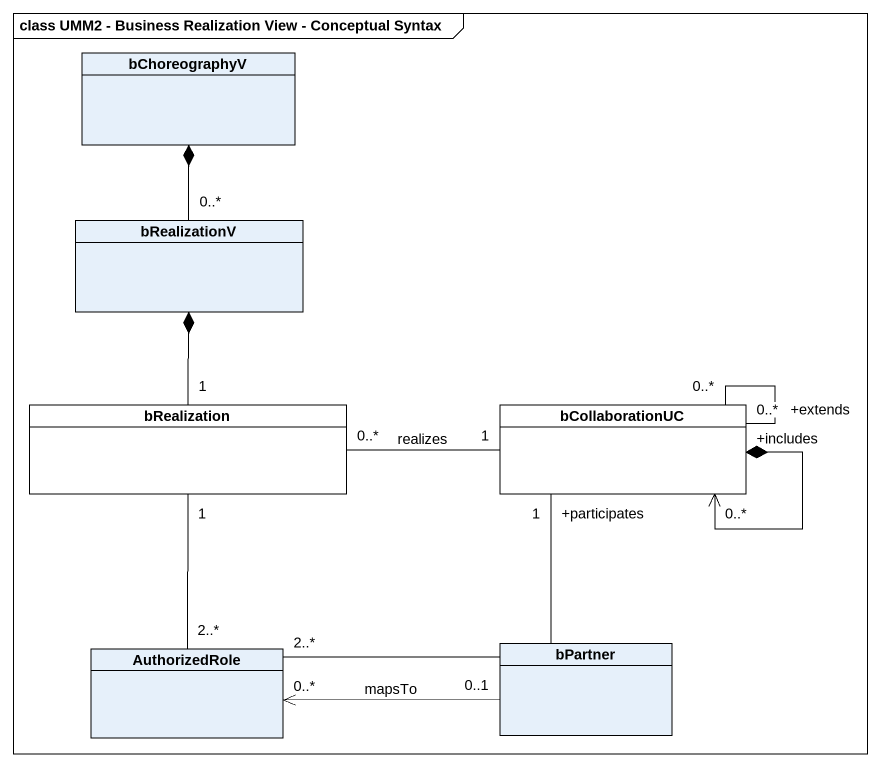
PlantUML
@startuml
mainframe class UMM2 - Business Realization View - Conceptual Syntax
hide circle
hide empty members
class bChoreographyV
class bRealizationV
class bRealization #FFFFFF
class bCollaborationUC #FFFFFF
class AuthorizedRole
class bPartner
bRealizationV "0..*" -up-* bChoreographyV
bRealization "1" -up-* bRealizationV
bRealization "0..*" -right- "1" bCollaborationUC : realizes
bRealization "1" -- "2..*" AuthorizedRole
bCollaborationUC "0..*" <--* "+includes" bCollaborationUC
bCollaborationUC "+extends\n0..*" -- "0..*" bCollaborationUC
AuthorizedRole "2..*" -right- "+participates\n1" bCollaborationUC
bPartner "0..1" -left-> "0..*" AuthorizedRole : mapsTo
@enduml
